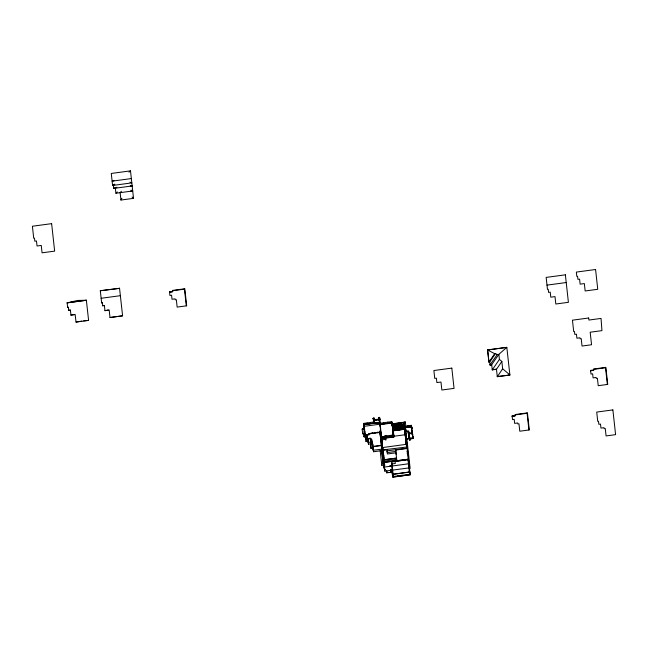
<?xml version="1.0" encoding="UTF-8"?>
<svg xmlns="http://www.w3.org/2000/svg" width="648" height="648" viewBox="0 0 648 648"><rect width="100%" height="100%" fill="white"/><g stroke="black" fill="none" stroke-linecap="round" stroke-linejoin="round"><path stroke-width="0.97" d="M380.238 426.911L379.833 422.561L371.547 423.5M374.147 423.346L379.882 422.245L380.109 424.294M405.34 431.795L405.292 434.128L405.397 432.354M129.94 182.137L131.819 182.882L112.59 185.474L111.27 173.453L130.499 170.869L133.52 198.361L120.933 200.046L121.897 198.272M495.437 353.589L494.667 353.695L488.957 362.127L489.718 362.03L495.437 353.589L497.235 354.545L498.83 354.334L506.825 347.36L487.596 349.944L506.825 347.36L509.887 375.014L497.3 376.707L502.645 368.801L501.836 361.414L499.422 359.389L498.871 354.359L491.678 364.686L492.269 369.878L496.49 369.311L501.836 361.414M490.018 364.913L491.719 364.856L490.018 364.913L497.235 354.545M492.269 369.878L499.422 359.389M121.411 191.249L120.123 192.659L120.933 200.046M116.924 187.223L115.352 188.195L115.903 193.226L117.288 191.929M129.001 172.182L130.499 170.869M403.882 423.355L405.356 422.067L392.826 423.93M112.59 185.474L114.202 184.251M114.907 184.21L113.359 185.369L113.692 188.422L132.16 185.944L130.369 185.417M113.692 188.422L115.263 187.45M392.494 425.849L394.454 425.534L395.102 428.207M402.092 429.17L401.525 428.369M113.991 180.679L112.112 181.157L131.35 178.573M364.111 428.628L362.159 429.13L362.686 433.779L363.455 433.682L362.686 433.779M373.872 419.175L374.107 423.006M412.047 433.156L411.318 426.813L404.49 427.802L404.044 425.874M380.076 432.597L380.627 432.718M392.461 429.187L393.482 436.671L381.348 438.34L380.036 432.427M384.313 467.07L408.945 463.733L405.243 429.203L392.85 430.88L393.344 430.815L393.976 436.606L390.679 436.971M115.903 193.226L132.71 190.966L131.058 190.091M100.302 290.741L119.572 288.328L100.302 290.741L101.655 302.924L102.425 302.827L101.655 302.924M172.579 290.758L184.461 289.162M169.549 292.127L172.676 291.705L172.538 290.417L184.802 288.773L186.681 305.816L177.155 307.095L176.345 299.7L175.195 299.854L175.082 298.85L172.02 299.263L171.574 295.237L169.914 295.464L169.509 291.778L172.643 291.357M68.396 307.225L67.627 307.322L68.429 307.395L68.769 310.449L70.43 310.222L68.728 310.279L68.429 307.395M104.385 305.483L102.724 305.71L104.385 305.483L104.976 310.676L109.156 309.947L110.006 317.504L122.594 315.811L119.532 288.158M74.318 314.62L70.94 315.074L75.16 314.507L76.01 322.072L88.598 320.379L86.37 300.259L77.711 300.429L67.133 302.843L67.667 307.492M108.305 310.06L104.976 310.676M81.778 321.125L76.01 322.072M83.713 320.865L88.598 320.379M546.993 285.12L566.231 282.536M492.229 369.716L496.449 369.149L497.3 376.707M497.259 376.537L509.887 375.014M593.641 369.36L605.524 367.764M590.62 370.721L593.746 370.3L593.6 369.02L605.872 367.367L607.743 384.41L598.226 385.69L597.407 378.294L596.257 378.448L596.152 377.452L593.082 377.865L592.645 373.839L590.984 374.058L590.579 370.381L593.706 369.959M373.127 418.211C375.743 418.195 371.976 417.741 373.248 419.24L374.269 419.102L374.147 418.073M378.594 417.482C381.218 417.458 377.444 417.004 378.724 418.511L379.744 418.373L379.615 417.344L378.837 418.373L378.748 417.579M373.159 418.446L374.188 418.308M373.661 419.256L373.839 418.527L373.88 420.576M379.315 417.798L379.663 419.685M373.596 418.649L374.163 422.869M374.123 418.721L374.325 420.155M378.829 418.09L379.388 420.09M379.728 418.252L378.724 418.511M373.839 419.766L379.582 418.997L381.016 436.874L393.644 435.181L394.041 437.052M373.864 420.171L374.431 420.034M379.647 419.305L379.072 419.054M375.962 419.953L373.653 420.017L379.89 419.183L379.971 419.864L373.734 420.706L373.289 418.43L374.147 422.585M379.631 419.499L379.112 419.564L378.764 417.693L379.526 417.587L379.85 419.653M379.501 421.07L379.501 422.585M363.803 425.299L364.63 434.63L365.342 437.748L366.112 437.651L365.675 435.74L364.905 435.845L363.593 423.428L374.18 421.937M379.461 421.427L379.299 420.285M374.042 423.023L375.953 422.771M379.412 422.253L379.461 419.329M375.962 422.885L363.658 424.424L365.342 437.748L366.557 437.586L366.509 437.133L365.294 437.295L364.856 435.391M379.477 422.391L379.315 420.584M366.452 424.181L363.852 424.537L363.593 423.428M379.752 422.609L363.731 424.772L364.946 424.61M373.88 421.961L374.18 423.492L379.866 422.731L379.639 419.215M379.566 423.168L379.688 424.416L392.251 422.666L392.429 427.048L392.931 426.975L392.542 425.023M379.42 423.346L391.765 421.613L391.967 423.395M364.095 426.327L380.19 424.165L384.41 467.03M380.06 424.659L391.821 423.079L392.202 424.999L391.813 423.047M363.925 426.878L364.273 426.489L363.609 425.331M392.38 423.468L391.821 423.079M392.793 423.76L405.356 422.067L405.883 426.74M403.858 422.447L405.389 422.245M392.153 424.545L392.712 424.934L392.664 424.481M364.079 428.871L362.159 429.13L364.119 429.041M392.064 425.428L404.312 423.784L392.81 424.213M392.089 425.55L392.599 425.477L393.239 428.417M393.053 429.551L392.453 425.671L393.158 428.474L404.465 426.951M392.664 426.198L394.43 425.979M395.709 425.809L397.37 425.59M398.771 425.396L400.432 425.177M401.711 425.007L403.372 424.78M392.696 426.352L393.271 430.499M392.032 425.088L392.38 426.587L394.551 426.368L394.373 425.59M397.491 425.971L395.766 426.206L395.588 425.428M394.705 426.481L392.583 426.797L394.616 426.538L394.997 428.182M395.677 426.263L397.645 426.084L398.042 427.818M398.747 425.849L400.707 425.671L401.104 427.405M401.687 425.453L403.647 425.274M393.085 427.591L394.77 427.364M396.025 427.194L397.71 426.967M399.087 426.781L400.78 426.554M402.027 426.384L403.72 426.157M407.446 426.084L411.035 425.606L412.015 428.587L411.302 425.307L404.587 426.473M364.8 431.933L364.038 432.03L364.784 431.73M407.341 426.036L409.293 425.947M403.704 426.7L405.567 426.449M392.672 428.774L404.773 427.145M392.947 429.008L404.83 427.405M393.158 435.245L392.51 429.381L392.996 429.316L393.344 430.815L392.971 429.122L393.093 429.705M411.318 426.813L404.862 427.68L405.267 431.673L408.75 431.147L409.609 438.801L405.851 439.255M392.518 429.422L395.766 428.976M404.895 427.81L411.634 426.902L412.015 428.579M394.389 429.818L396.05 429.6M396.811 429.494L398.471 429.276M399.241 429.17L400.901 428.944M401.671 428.846L403.331 428.62M393.117 430.191L393.02 429.324M380.886 431.957L368.615 433.601L368.72 434.549L365.594 434.97L365.65 435.537L364.889 435.642M364.613 434.435L366.436 440.559L368.096 440.332L368.485 444.155L371.555 443.742L371.66 444.714L372.811 444.56L373.572 451.745L382.644 450.53L381.437 445.249M366.452 434.703L367.861 434.516M515.201 414.882L527.083 413.286M365.205 435.189L366.865 434.962L367.303 438.988L370.373 438.575L370.486 439.579L371.636 439.425M366.015 435.262L369.141 434.84L369.036 433.893L380.538 432.354L382.377 449.048L381.461 444.844M380.149 433.285L380.668 433.058M512.171 416.243L515.306 415.822L515.16 414.542L527.432 412.889L529.303 429.932L519.785 431.212L518.967 423.816L517.817 423.97L517.712 422.974L514.642 423.387L514.204 419.361L512.536 419.58L512.139 415.903L515.265 415.481M392.785 432.248L393.368 432.491M363.755 436.566L365.448 436.509M405.267 431.365L407.017 431.131A2.066 1.839 -12.9 0 0 405.308 429.567L405.073 429.559M411.974 432.637C414.339 441.288 410.354 424.343 412.444 432.508M405.024 431.77L408.475 431.309L408.896 433.334M411.772 430.863L412.379 433.682L410.994 433.868M409.034 433.609L408.353 433.698L408.475 431.309L409.609 438.801M412.112 433.844L411.804 429.932M411.828 431.86L412.241 433.828M381.405 436.12L380.894 436.185L382.312 449.056M411.958 432.046L412.339 434.128M384.353 436.064L386.581 435.772M381.47 436.574L380.935 436.525L381.478 436.428L381.575 437.262M385.252 436.072L387.334 436.031M389.302 435.521L392.153 435.14M368.096 440.332L366.784 434.622L367.23 438.639L370.291 438.234L371.555 443.742M412.282 432.986L408.515 433.382L408.143 431.754M382.523 437.133L384.515 436.809L384.758 437.87M389.999 436.128L385.398 436.687L385.641 437.748M412.314 433.107L408.313 433.52M408.993 433.431L412.371 433.374L413.076 438.502L409.787 438.947L409.682 438.186M389.545 436.558L385.487 437.076L385.827 440.13L385.358 436.752M370.291 438.234L370.405 439.231L371.555 439.077L372.811 444.56M393.952 436.234L405.842 434.646L405.478 433.067M382.944 438.016L384.604 437.789M381.883 438.615L393.53 437.117L393.101 435.01M368.493 441.021L365.966 441.361L368.534 441.191M412.46 435.44L412.97 437.748L409.69 438.121L409.787 438.947M412.493 435.65L412.76 437.837L412.185 432.824M381.672 438.121L381.858 439.83L385.641 439.328M412.703 436.736L412.695 437.076M412.655 436.801L412.938 438.097L412.411 435.707M406.134 439.142L409.163 438.388L408.41 431.592M408.475 431.309L409.301 438.785L409.568 438.461M409.739 438.761L413.076 438.502M409.188 438.51L409.949 440.275L408.823 437.1M381.502 445.241L372.365 446.472L373.572 451.745M381.939 445.411L379.987 431.471M381.583 445.589L372.446 446.812L372.138 444.042M406.596 443.111L406.085 443.183L406.361 444.374M370.486 443.572L370.996 448.189L372.924 447.93M370.996 448.189L372.956 448.1M406.094 438.761L407.155 446.966L406.863 444.261L382.846 447.533L384.151 459.724L383.948 458.849M382.757 448.999L373.24 450.279L372.422 442.884L371.272 443.038L371.166 442.041L368.096 442.454L367.7 440.721M406.385 445.921L406.904 445.856M407.155 446.974L382.539 449.947L383.972 462.842L383.081 462.964L383.171 463.765M383.138 450.279L387.099 449.744M383.778 461.805L383.916 462.38L396.819 460.647L395.653 449.712L395.839 451.421L387.407 452.555L387.221 450.846L406.774 448.214M395.685 450.044L406.806 448.554L405.332 434.719M383.64 459.797L396.544 458.063M396.552 458.144L383.648 459.878L383.478 459.108M383.098 460.72L383.729 465.791L384.62 465.669M383.162 460.874L383.867 465.134L381.753 465.175M396.681 459.351L383.786 461.174L383.632 460.477M383.924 462.47L408.459 459.165M408.467 459.278L391.716 461.416L392.202 465.985M391.781 461.975L408.443 459.383M381.842 449.591L383.624 463.911M391.943 463.539L391.433 463.604L392.899 477.017L410.152 474.7M383.981 465.175L384.75 465.07M383.762 465.369L384.782 465.224M384.183 466.268L384.07 464.859M392.153 465.539L389.74 465.863L389.788 466.325M384.377 467.613L384.41 465.782M383.009 462.648L384.596 469.581L385.495 469.46M383.098 463.442L384.863 471.145L409.398 467.848M386.84 472.57L386.662 471.209M390.817 471.614L390.493 469.841M390.874 472.068L390.444 469.849M388.452 472.522L391.028 472.4L386.759 472.748M409.884 473.372L410.176 474.814L409.852 471.955L392.599 474.279L392.923 477.13L410.176 474.814L407.066 446.594M392.607 474.385L409.868 472.019M373.961 420.147L373.896 422.115L373.726 419.086L374.123 420.827M130.718 191.022L132.71 190.966M130.24 185.976L132.16 185.944M395.879 430.021L395.944 429.138M494.667 353.695L487.596 349.944L488.916 361.957L489.677 361.859L490.058 365.083M502.645 368.801L509.846 374.844M132.103 197.049L133.52 198.361M412.638 435.432L412.42 433.885M409.196 434.897L409.722 438.372M408.742 435.019L409.949 440.275M403.947 423.541L405.243 429.203M403.688 423.581L404.514 427.186M404.951 429.049L405.113 429.745L404.984 429.34M403.631 423.59L404.401 426.959M404.579 428.668L405.3 431.609M404.044 427.008L403.404 424.327L401.485 424.586L402.1 427.267M403.315 424.383L403.493 425.161L401.768 425.396L401.59 424.618M403.906 426.967L403.534 425.355L401.809 425.566L402.189 427.21M402.457 424.513L402.627 425.266M402.692 425.469L403.056 427.081M403.25 428.142L403.469 429.089M406.62 443.2L406.863 444.301M406.823 444.56L407.009 445.63M406.644 445.945L406.831 446.772M406.588 446.302L406.96 447.962M402.392 428.271L402.611 429.195M400.942 423.946L401.72 427.324M407.211 451.105L407.398 451.915M400.691 423.978L401.46 427.356M407.665 454.37L407.268 452.588L407.454 454.297M400.658 425.59L400.464 424.724L398.544 424.983L399.16 427.664M400.999 427.372L400.626 425.728L398.868 425.963L399.249 427.607M400.351 424.796L400.521 425.55L398.828 425.793L398.65 425.015M408.467 460.445L408.11 458.906L408.313 460.736M408.483 461.449L408.831 462.955M410.144 468.48L406.904 439.198M408.491 461.506L408.839 463.036M399.516 424.91L399.686 425.663M399.751 425.858L400.124 427.478M399.97 428.595L400.181 429.519M409.285 470.74L409.682 472.489M399.103 428.701L399.322 429.648M398.002 424.343L398.779 427.712M397.621 424.391L398.39 427.769M398.366 428.814L398.585 429.737M397.597 426.003L397.394 425.137L395.483 425.396L396.09 428.077M397.929 427.785L397.556 426.141L395.807 426.376L396.179 428.02M397.54 428.919L397.751 429.843M396.454 425.323L396.625 426.076M396.681 426.271L397.054 427.891M396.673 429.025L396.892 429.972M406.944 474.498L407.057 474.984M406.685 474.53L406.798 475.025M394.94 424.756L395.709 428.125M394.681 424.788L395.458 428.166M395.11 429.251L395.321 430.175M393.741 426.668L394.114 428.279M393.514 425.72L393.684 426.465M394.243 429.349L394.462 430.304M392.534 431.617L392.85 432.986M401.963 475.17L402.1 475.778M392.477 436.801L392.243 435.764L390.331 436.023L390.566 437.068M392.161 435.82L392.388 436.809M396.155 454.386L395.823 452.839L387.391 453.973L387.075 451.121L387.407 452.555M391.303 435.95L391.522 436.93M387.682 422.156L387.933 423.265M390.436 436.055L390.695 437.052M389.683 437.189L389.432 436.501M389.367 437.23L389.254 436.752L387.869 436.938L387.982 437.424M397.742 475.737L397.856 476.223M397.483 475.77L397.597 476.256M387.512 436.809L387.658 437.465M387.342 437.513L387.229 437.019L385.844 437.206L385.957 437.7M383.592 422.707L383.843 423.816M384.426 436.865L384.661 437.886M392.129 471.347L392.38 472.449M391.943 471.112L392.372 472.983M379.493 418L379.971 419.864M391.619 471.42L392.923 477.13M383.567 436.995L383.802 437.999M379.056 417.83L379.445 419.904L379.38 419.248M379.177 419.847L379.21 418.6L379.566 422.229M379.736 421.816L380.19 424.165M379.979 424.319L380.416 426.222M379.501 423.176L379.866 424.545L379.55 422.383M382.701 437.092L382.968 438.121M382.595 437.06L382.838 438.137M380.992 434.306L381.356 435.885L381.081 433.374M381.526 436.801L380.943 432.467M381.267 436.08L381.356 436.817M380.473 432.953L380.562 433.358L380.457 432.548M380.206 432.58L381.024 436.169M381.858 439.83L382.166 441.191L381.899 438.68M380.101 433.067L380.975 436.874M381.81 445.119L382.693 448.983M383.495 454.734L383.721 455.714M382.247 451.875L382.644 453.835L382.417 451.778M381.899 451.097L381.664 450.004L382.717 459.651L382.992 458.938M382.304 452.612L382.701 454.572M386.419 470.699L386.848 472.611M381.818 451.316L382.053 452.409M382.531 454.442L382.846 455.884M374.269 419.102L373.248 419.24M381.842 451.656L382.134 452.928M382.531 454.669L382.928 456.403L382.701 454.345M373.588 418.568L374.163 421.645M383.195 461.149L384.556 467.621M374.293 422.95L374.115 419.726M384.645 468.431L382.644 459.335L381.664 450.392M383.713 465.151L383.567 463.369M384.345 467.297L384.629 468.707M370.429 422.504L370.68 423.614L367.319 424.067L367.068 422.958M368.485 444.155L367.659 438.429L365.999 438.647L365.675 435.74M366.112 437.643L365.707 435.634L364.937 435.74L365.294 437.295M380.109 430.45L380.546 432.41M380.489 432.678L381.283 436.136M379.355 432.159L379.315 432.184M382.134 447.412L382.474 448.918M377.371 432.135L377.476 432.759M375.046 433.091L374.973 432.767M374.495 432.815L374.536 433.156M372.503 432.751L372.616 433.415M371.993 432.824L372.106 433.488M370.186 433.739L370.113 433.423M370.405 439.231L371.66 444.714M364.014 431.835L364.905 435.845M120.358 295.691L101.129 298.274M122.594 315.811L110.006 317.504M381.858 438.267L382.166 441.191M406.636 443.329L407.049 445.541M409.082 433.82L409.69 438.121M391.781 421.605L391.935 422.731M380.562 437.959L380.093 433.617M380.781 439.87L381.356 444.771M590.579 370.381L590.644 370.948M512.139 415.903L512.204 416.47M365.594 434.97L365.658 435.537M169.509 291.778L169.573 292.353M605.491 367.416L607.362 384.458M527.051 412.938L528.922 429.98M514.795 415.895L512.746 416.17M487.636 350.114L488.957 362.127M412.695 434.792L412.371 434.484L412.711 437.214M412.031 430.523L411.601 426.643L404.862 427.55L406.142 439.206M411.302 425.307L411.601 428.085M411.035 425.606L411.334 428.263M404.158 422.407L404.619 426.595M406.094 438.801L405.753 433.877A1.952 1.733 -12.9 0 0 407.009 432.014M407.422 452.085L407.268 450.716L407.406 451.956M407.471 453.511L407.56 454.208M404.595 428.782L406.32 444.52M404.012 423.824L404.393 427.145M404.449 428.279L406.288 445.014M405.672 440.041L405.899 442.049M395.636 451.162L395.879 453.074M392.251 422.666L393.717 435.634M392.963 430.337L393.393 434.217M392.413 426.271L392.607 428.036M392.38 426.587L392.429 427.048M393.482 436.663L393.53 437.117M394.527 461.036L394.591 461.595M391.449 469.687L391.667 471.647M390.801 470.343L391.028 472.4M386.589 470.764L386.816 472.967M386.564 471.161L386.637 471.849M379.517 417.474L379.606 418.276M383.316 453.138L383.859 458.023M384.337 462.437L384.62 464.972M381.696 439.36L383.033 452.118M383.252 454.037L383.673 457.893M380.643 431.576L380.716 432.224M383.835 462.081L384.863 471.145M382.255 449.218L382.676 453.065M383.997 464.648L384.596 469.581M382.547 453.187L382.02 450.044L382.247 452.101M382.701 454.556L382.83 455.755M382.32 452.507L382.636 455.398M380.012 433.123L380.587 438.413M380.7 439.409L381.632 447.647M380.133 450.441L381.785 465.353M374.423 419.92L374.495 420.601L374.058 418.325L374.131 419.005M374.366 419.685L374.447 420.382M373.831 419.531L374.204 423.363M371.555 439.077L371.936 442.195M370.526 443.742L371.029 448.359M366.063 437.189L366.436 440.559M364.306 426.83L365.269 435.594M365.415 436.339L366.007 441.531M363.415 433.512L363.787 436.736M184.421 288.822L186.292 305.864M172.166 291.77L170.124 292.046M102.384 302.656L102.757 305.88M70.389 310.052L70.98 315.244M387.091 449.672L387.221 450.846M374.026 420.674L374.18 423.492M51.629 223.649L32.4 226.233L33.72 238.245L34.49 238.148L34.822 241.202L36.482 240.975L37.033 245.997L41.253 245.43L42.063 252.825L54.651 251.132L51.629 223.649M86.37 300.259L67.133 302.843L86.37 300.259M595.577 269.503L576.347 272.087L576.817 276.396L577.587 276.299L577.919 279.353L579.579 279.126L580.13 284.148L584.35 283.581L585.16 290.976L597.748 289.283L595.577 269.503M565.38 274.825L546.151 277.409L547.471 289.429L548.232 289.324L548.572 292.386L550.233 292.159L550.784 297.181L555.004 296.614L555.814 304.009L568.401 302.316L565.38 274.825M588.684 317.998L572.451 320.177L573.707 331.598L574.476 331.493L574.792 334.409L576.453 334.182L576.898 338.207L579.96 337.794L580.073 338.799L581.224 338.645L582.034 346.032L591.559 344.752L590.182 332.221L601.935 330.642L601.044 318.427L588.91 320.055L588.684 317.998M451.826 368.113L433.877 370.526L434.743 378.408L436.404 378.181L436.882 382.579L440.972 382.028L441.855 390.023L454.054 388.379L451.826 368.113M403.688 427.858L393.717 429.195L394.033 430.58L404.004 429.243L403.688 427.858M396.058 429.065L394.138 429.316L394.381 430.361L396.293 430.102L396.058 429.065M398.488 428.733L396.568 428.992L396.803 430.029L398.723 429.778L398.488 428.733M400.91 428.409L398.998 428.668L399.233 429.705L401.153 429.446L400.91 428.409M403.34 428.085L401.42 428.344L401.663 429.381L403.574 429.122L403.34 428.085M612.878 409.901L596.719 412.071L597.731 421.354L598.501 421.249L598.841 424.302L600.502 424.075L600.939 428.101L604.009 427.688L604.114 428.693L605.264 428.539L606.083 435.926L615.6 434.646L612.878 409.901M407.981 459.691L395.078 461.425L395.304 463.482L391.975 463.928L393.36 476.491L409.593 474.312L407.981 459.691"/></g></svg>
